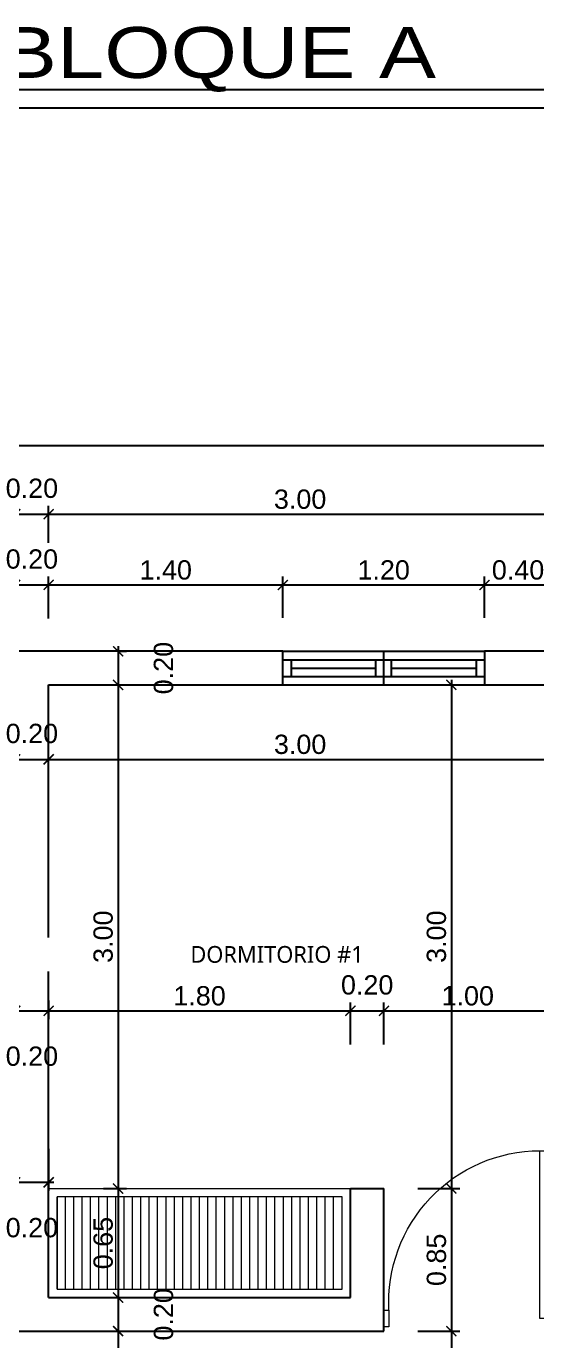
# Model space of a CAD drawing. Header units: feet. Extents: x -417 to 46, y -646 to -218.
# Drawn here: x -95.65 to -92.6, y -303.17 to -295.33 of the extents above; entities that cross this region are included whole.
import ezdxf

# ---------------------------------------------------------------- set-up
doc = ezdxf.new("R2010")
doc.units = ezdxf.units.FT
doc.header["$MEASUREMENT"] = 0
for name, color, linetype, lineweight in [('A-WALL', 4, 'Continuous', 25), ('closet', 8, 'Continuous', 5), ('DIM-COTAS', 1, 'Continuous', 5), ('puertas', 8, 'Continuous', 9), ('TXT', 2, 'Continuous', 9)]:
    doc.layers.add(name, color=color, linetype=linetype, lineweight=lineweight)
for name, color, linetype in [('DIM', 10, 'Continuous'), ('PERT-VENT', 2, 'Continuous'), ('textos', 7, 'Continuous'), ('TEXXT', 8, 'Continuous')]:
    doc.layers.add(name, color=color, linetype=linetype)
doc.styles.add('ads', font='trebuc.ttf', dxfattribs={"height": 0.14})
doc.styles.add('DAMIAN', font='arial.ttf', dxfattribs={"height": 0.12})
doc.styles.get("Standard").update_dxf_attribs({"font": 'arial.ttf', "height": 0.115})
doc.dimstyles.new('KEILY', dxfattribs={"dimtxt": 0.115, "dimasz": 0.06, "dimexe": 0.05, "dimexo": 0.2, "dimgap": 0.03, "dimtad": 1, "dimzin": 1, "dimdsep": 46, "dimtxsty": 'Standard', "dimblk": 'ARCHTICK', "dimcen": 2.5, "dimdle": 0.03, "dimclrd": 256, "dimclre": 256, "dimclrt": 7, "dimadec": 0, "dimazin": 0, "dimtfac": 1, "dimtmove": 2, "dimatfit": 3, "dimfxl": 0.2, "dimfxlon": 1, "dimtolj": 1, "dimtzin": 1, "dimarcsym": 0})

# ---------------------------------------------------------------- blocks, each defined once
blk = doc.blocks.new('A$C4D292AF4')
at = {"layer": 'puertas'}
for points in [[(0.03, 0.05), (0.07, 0.05), (0.07, 1.05), (0.03, 1.05)], [(0, 0), (0.03, 0), (0.03, 0.1), (0, 0.1)], [(0.97, 0), (1, 0), (1, 0.1), (0.97, 0.1)]]:
    blk.add_lwpolyline(points, close=True, dxfattribs=at)
blk.add_arc((0.0677, 0.1465), 0.9035, 357.04812, 89.85557, dxfattribs=at)
blk = doc.blocks.new('A$C72735B25')
at = {"layer": 'PERT-VENT', "extrusion": (-1.27878e-17, -1.31713e-15, -1)}
for p, q in [((0, 0), (0, 1.2032)), ((0.05, 0), (0.05, 1.2032)), ((0.15, 0), (0.15, 1.2032)), ((0.2, 0), (0.2, 1.2032)), ((0.1, 0.6483), (0.1, 1.1494)), ((0.15, 0.6483), (0.05, 0.6483)), ((0.2, 0.6016), (0, 0.6016)), ((0.15, 0.5549), (0.05, 0.5549)), ((0.1, 0.0499), (0.1, 0.5549)), ((0.05, 0.0499), (0.15, 0.0499))]:
    blk.add_line(p, q, dxfattribs=at)
at = {"layer": 'PERT-VENT', "extrusion": (-1.27878e-17, 1.31713e-15, -1)}
blk.add_line((0.05, 1.1533), (0.15, 1.1533), dxfattribs=at)
blk = doc.blocks.new('_ArchTick')
at = {"layer": 'DIM-COTAS', "color": 0, "const_width": 0.15}
blk.add_lwpolyline([(-0.5, -0.5), (0.5, 0.5)], dxfattribs=at)
blk = doc.blocks.new('*D767')
at = {"layer": 'Defpoints', "color": 0, "transparency": 16777216}
for p in [(-95.5143, -298.6612), (-95.7143, -299.057), (-95.5143, -299.257)]:
    blk.add_point(p, dxfattribs=at)
at = {"layer": 'DIM', "lineweight": -2, "transparency": 16777216}
for p, q in [((-95.7443, -298.6612), (-95.4843, -298.6612)), ((-95.7143, -298.857), (-95.7143, -298.6112)), ((-95.5143, -298.8612), (-95.5143, -298.6112))]:
    blk.add_line(p, q, dxfattribs=at)
at = {"layer": 'DIM', "lineweight": -2, "transparency": 16777216, "xscale": 0.06, "yscale": 0.06, "zscale": 0.06, "rotation": 180}
blk.add_blockref('_ArchTick', (-95.7143, -298.6612), dxfattribs=at)
at = {"layer": 'DIM', "lineweight": -2, "transparency": 16777216, "xscale": 0.06, "yscale": 0.06, "zscale": 0.06}
blk.add_blockref('_ArchTick', (-95.5143, -298.6612), dxfattribs=at)
at = {"layer": 'DIM', "color": 7, "transparency": 16777216, "insert": (-95.6143, -298.5075), "char_height": 0.115, "attachment_point": 5}
blk.add_mtext('\\A1;0.20', dxfattribs=at)
blk = doc.blocks.new('*D768')
at = {"layer": 'Defpoints', "color": 0, "transparency": 16777216}
for p in [(-94.1175, -298.6612), (-94.1175, -299.057), (-95.5143, -299.257)]:
    blk.add_point(p, dxfattribs=at)
at = {"layer": 'DIM', "lineweight": -2, "transparency": 16777216}
for p, q in [((-95.5443, -298.6612), (-94.0875, -298.6612)), ((-95.5143, -298.8612), (-95.5143, -298.6112)), ((-94.1175, -298.857), (-94.1175, -298.6112))]:
    blk.add_line(p, q, dxfattribs=at)
at = {"layer": 'DIM', "lineweight": -2, "transparency": 16777216, "xscale": 0.06, "yscale": 0.06, "zscale": 0.06, "rotation": 180}
blk.add_blockref('_ArchTick', (-95.5143, -298.6612), dxfattribs=at)
at = {"layer": 'DIM', "lineweight": -2, "transparency": 16777216, "xscale": 0.06, "yscale": 0.06, "zscale": 0.06}
blk.add_blockref('_ArchTick', (-94.1175, -298.6612), dxfattribs=at)
at = {"layer": 'DIM', "color": 7, "transparency": 16777216, "insert": (-94.8159, -298.5725), "char_height": 0.115, "attachment_point": 5}
blk.add_mtext('\\A1;1.40', dxfattribs=at)
blk = doc.blocks.new('*D665')
at = {"layer": 'Defpoints', "color": 0, "transparency": 16777216}
for p in [(-92.9143, -298.6612), (-94.1175, -299.057), (-92.9143, -299.057)]:
    blk.add_point(p, dxfattribs=at)
at = {"layer": 'DIM', "lineweight": -2, "transparency": 16777216}
for p, q in [((-94.1475, -298.6612), (-92.8843, -298.6612)), ((-94.1175, -298.857), (-94.1175, -298.6112)), ((-92.9143, -298.857), (-92.9143, -298.6112))]:
    blk.add_line(p, q, dxfattribs=at)
at = {"layer": 'DIM', "lineweight": -2, "transparency": 16777216, "xscale": 0.06, "yscale": 0.06, "zscale": 0.06, "rotation": 180}
blk.add_blockref('_ArchTick', (-94.1175, -298.6612), dxfattribs=at)
at = {"layer": 'DIM', "lineweight": -2, "transparency": 16777216, "xscale": 0.06, "yscale": 0.06, "zscale": 0.06}
blk.add_blockref('_ArchTick', (-92.9143, -298.6612), dxfattribs=at)
at = {"layer": 'DIM', "color": 7, "transparency": 16777216, "insert": (-93.5159, -298.5725), "char_height": 0.115, "attachment_point": 5}
blk.add_mtext('\\A1;1.20', dxfattribs=at)
blk = doc.blocks.new('*D666')
at = {"layer": 'Defpoints', "color": 0, "transparency": 16777216}
for p in [(-92.5143, -298.6612), (-92.9143, -299.057), (-92.5143, -299.257)]:
    blk.add_point(p, dxfattribs=at)
at = {"layer": 'DIM', "lineweight": -2, "transparency": 16777216}
for p, q in [((-92.9443, -298.6612), (-92.4843, -298.6612)), ((-92.9143, -298.857), (-92.9143, -298.6112)), ((-92.5143, -298.8612), (-92.5143, -298.6112))]:
    blk.add_line(p, q, dxfattribs=at)
at = {"layer": 'DIM', "lineweight": -2, "transparency": 16777216, "xscale": 0.06, "yscale": 0.06, "zscale": 0.06, "rotation": 180}
blk.add_blockref('_ArchTick', (-92.9143, -298.6612), dxfattribs=at)
at = {"layer": 'DIM', "lineweight": -2, "transparency": 16777216, "xscale": 0.06, "yscale": 0.06, "zscale": 0.06}
blk.add_blockref('_ArchTick', (-92.5143, -298.6612), dxfattribs=at)
at = {"layer": 'DIM', "color": 7, "transparency": 16777216, "insert": (-92.7143, -298.5725), "char_height": 0.115, "attachment_point": 5}
blk.add_mtext('\\A1;0.40', dxfattribs=at)
blk = doc.blocks.new('*D539')
at = {"layer": 'Defpoints', "color": 0, "transparency": 16777216}
for p in [(-95.5143, -298.2395), (-95.7143, -298.6112), (-95.5143, -298.6112)]:
    blk.add_point(p, dxfattribs=at)
at = {"layer": 'DIM', "lineweight": -2, "transparency": 16777216}
for p, q in [((-95.7143, -298.4112), (-95.7143, -298.1895)), ((-95.5143, -298.4112), (-95.5143, -298.1895)), ((-95.7443, -298.2395), (-95.4843, -298.2395))]:
    blk.add_line(p, q, dxfattribs=at)
at = {"layer": 'DIM', "lineweight": -2, "transparency": 16777216, "xscale": 0.06, "yscale": 0.06, "zscale": 0.06, "rotation": 180}
blk.add_blockref('_ArchTick', (-95.7143, -298.2395), dxfattribs=at)
at = {"layer": 'DIM', "lineweight": -2, "transparency": 16777216, "xscale": 0.06, "yscale": 0.06, "zscale": 0.06}
blk.add_blockref('_ArchTick', (-95.5143, -298.2395), dxfattribs=at)
at = {"layer": 'DIM', "color": 7, "transparency": 16777216, "insert": (-95.6143, -298.0858), "char_height": 0.115, "attachment_point": 5}
blk.add_mtext('\\A1;0.20', dxfattribs=at)
blk = doc.blocks.new('*D540')
at = {"layer": 'Defpoints', "color": 0, "transparency": 16777216}
for p in [(-92.5143, -298.2395), (-95.5143, -298.6112), (-92.5143, -298.6112)]:
    blk.add_point(p, dxfattribs=at)
at = {"layer": 'DIM', "lineweight": -2, "transparency": 16777216}
for p, q in [((-95.5143, -298.4112), (-95.5143, -298.1895)), ((-92.5143, -298.4112), (-92.5143, -298.1895)), ((-95.5443, -298.2395), (-92.4843, -298.2395))]:
    blk.add_line(p, q, dxfattribs=at)
at = {"layer": 'DIM', "lineweight": -2, "transparency": 16777216, "xscale": 0.06, "yscale": 0.06, "zscale": 0.06, "rotation": 180}
blk.add_blockref('_ArchTick', (-95.5143, -298.2395), dxfattribs=at)
at = {"layer": 'DIM', "lineweight": -2, "transparency": 16777216, "xscale": 0.06, "yscale": 0.06, "zscale": 0.06}
blk.add_blockref('_ArchTick', (-92.5143, -298.2395), dxfattribs=at)
at = {"layer": 'DIM', "color": 7, "transparency": 16777216, "insert": (-94.0143, -298.1508), "char_height": 0.115, "attachment_point": 5}
blk.add_mtext('\\A1;3.00', dxfattribs=at)
blk = doc.blocks.new('*D545')
at = {"layer": 'Defpoints', "color": 0, "transparency": 16777216}
for p in [(-88.4643, -297.8306), (-105.5643, -298.1895), (-88.4643, -298.1895)]:
    blk.add_point(p, dxfattribs=at)
at = {"layer": 'DIM', "lineweight": -2, "transparency": 16777216}
for p, q in [((-105.5643, -297.9895), (-105.5643, -297.7806)), ((-88.4643, -297.9895), (-88.4643, -297.7806)), ((-105.5943, -297.8306), (-88.4343, -297.8306))]:
    blk.add_line(p, q, dxfattribs=at)
at = {"layer": 'DIM', "lineweight": -2, "transparency": 16777216, "xscale": 0.06, "yscale": 0.06, "zscale": 0.06, "rotation": 180}
blk.add_blockref('_ArchTick', (-105.5643, -297.8306), dxfattribs=at)
at = {"layer": 'DIM', "lineweight": -2, "transparency": 16777216, "xscale": 0.06, "yscale": 0.06, "zscale": 0.06}
blk.add_blockref('_ArchTick', (-88.4643, -297.8306), dxfattribs=at)
at = {"layer": 'DIM', "color": 7, "transparency": 16777216, "insert": (-97.0143, -297.7419), "char_height": 0.115, "attachment_point": 5}
blk.add_mtext('\\A1;17.10', dxfattribs=at)
blk = doc.blocks.new('*D633')
at = {"layer": 'Defpoints', "color": 0, "transparency": 16777216}
for p in [(-95.5143, -299.7009), (-95.7143, -300.4308), (-95.5143, -300.4308)]:
    blk.add_point(p, dxfattribs=at)
at = {"layer": 'DIM', "lineweight": -2, "transparency": 16777216}
for p, q in [((-95.7443, -299.7009), (-95.4843, -299.7009)), ((-95.7143, -299.9009), (-95.7143, -299.6509)), ((-95.5143, -299.9009), (-95.5143, -299.6509))]:
    blk.add_line(p, q, dxfattribs=at)
at = {"layer": 'DIM', "lineweight": -2, "transparency": 16777216, "xscale": 0.06, "yscale": 0.06, "zscale": 0.06, "rotation": 180}
blk.add_blockref('_ArchTick', (-95.7143, -299.7009), dxfattribs=at)
at = {"layer": 'DIM', "lineweight": -2, "transparency": 16777216, "xscale": 0.06, "yscale": 0.06, "zscale": 0.06}
blk.add_blockref('_ArchTick', (-95.5143, -299.7009), dxfattribs=at)
at = {"layer": 'DIM', "color": 7, "transparency": 16777216, "insert": (-95.6143, -299.5472), "char_height": 0.115, "attachment_point": 5}
blk.add_mtext('\\A1;0.20', dxfattribs=at)
blk = doc.blocks.new('*D634')
at = {"layer": 'Defpoints', "color": 0, "transparency": 16777216}
for p in [(-92.5143, -299.7009), (-92.5143, -300.3749), (-95.5143, -300.4308)]:
    blk.add_point(p, dxfattribs=at)
at = {"layer": 'DIM', "lineweight": -2, "transparency": 16777216}
for p, q in [((-95.5443, -299.7009), (-92.4843, -299.7009)), ((-95.5143, -299.9009), (-95.5143, -299.6509)), ((-92.5143, -299.9009), (-92.5143, -299.6509))]:
    blk.add_line(p, q, dxfattribs=at)
at = {"layer": 'DIM', "lineweight": -2, "transparency": 16777216, "xscale": 0.06, "yscale": 0.06, "zscale": 0.06, "rotation": 180}
blk.add_blockref('_ArchTick', (-95.5143, -299.7009), dxfattribs=at)
at = {"layer": 'DIM', "lineweight": -2, "transparency": 16777216, "xscale": 0.06, "yscale": 0.06, "zscale": 0.06}
blk.add_blockref('_ArchTick', (-92.5143, -299.7009), dxfattribs=at)
at = {"layer": 'DIM', "color": 7, "transparency": 16777216, "insert": (-94.0143, -299.6121), "char_height": 0.115, "attachment_point": 5}
blk.add_mtext('\\A1;3.00', dxfattribs=at)
blk = doc.blocks.new('*D679')
at = {"layer": 'Defpoints', "color": 0, "transparency": 16777216}
for p in [(-95.5143, -300.9381), (-95.7143, -300.957), (-95.5143, -301.1999)]:
    blk.add_point(p, dxfattribs=at)
at = {"layer": 'DIM', "lineweight": -2, "transparency": 16777216}
for p, q in [((-95.7143, -301.157), (-95.7143, -301.2499)), ((-95.5143, -301.1381), (-95.5143, -301.2499)), ((-95.7443, -301.1999), (-95.4843, -301.1999))]:
    blk.add_line(p, q, dxfattribs=at)
at = {"layer": 'DIM', "lineweight": -2, "transparency": 16777216, "xscale": 0.06, "yscale": 0.06, "zscale": 0.06, "rotation": 180}
blk.add_blockref('_ArchTick', (-95.7143, -301.1999), dxfattribs=at)
at = {"layer": 'DIM', "lineweight": -2, "transparency": 16777216, "xscale": 0.06, "yscale": 0.06, "zscale": 0.06}
blk.add_blockref('_ArchTick', (-95.5143, -301.1999), dxfattribs=at)
at = {"layer": 'DIM', "color": 7, "transparency": 16777216, "insert": (-95.6143, -301.4711), "char_height": 0.115, "attachment_point": 5}
blk.add_mtext('\\A1;0.20', dxfattribs=at)
blk = doc.blocks.new('*D680')
at = {"layer": 'Defpoints', "color": 0, "transparency": 16777216}
for p in [(-95.5143, -300.9381), (-93.7143, -301.1999), (-93.7143, -302.2594)]:
    blk.add_point(p, dxfattribs=at)
at = {"layer": 'DIM', "lineweight": -2, "transparency": 16777216}
for p, q in [((-95.5143, -301.1381), (-95.5143, -301.2499)), ((-93.7143, -301.3999), (-93.7143, -301.1499)), ((-95.5443, -301.1999), (-93.6843, -301.1999))]:
    blk.add_line(p, q, dxfattribs=at)
at = {"layer": 'DIM', "lineweight": -2, "transparency": 16777216, "xscale": 0.06, "yscale": 0.06, "zscale": 0.06, "rotation": 180}
blk.add_blockref('_ArchTick', (-95.5143, -301.1999), dxfattribs=at)
at = {"layer": 'DIM', "lineweight": -2, "transparency": 16777216, "xscale": 0.06, "yscale": 0.06, "zscale": 0.06}
blk.add_blockref('_ArchTick', (-93.7143, -301.1999), dxfattribs=at)
at = {"layer": 'DIM', "color": 7, "transparency": 16777216, "insert": (-94.6143, -301.1112), "char_height": 0.115, "attachment_point": 5}
blk.add_mtext('\\A1;1.80', dxfattribs=at)
blk = doc.blocks.new('*D681')
at = {"layer": 'Defpoints', "color": 0, "transparency": 16777216}
for p in [(-93.5143, -301.1999), (-93.7143, -302.2594), (-93.5143, -302.2594)]:
    blk.add_point(p, dxfattribs=at)
at = {"layer": 'DIM', "lineweight": -2, "transparency": 16777216}
for p, q in [((-93.7143, -301.3999), (-93.7143, -301.1499)), ((-93.5143, -301.3999), (-93.5143, -301.1499)), ((-93.7443, -301.1999), (-93.4843, -301.1999))]:
    blk.add_line(p, q, dxfattribs=at)
at = {"layer": 'DIM', "lineweight": -2, "transparency": 16777216, "xscale": 0.06, "yscale": 0.06, "zscale": 0.06, "rotation": 180}
blk.add_blockref('_ArchTick', (-93.7143, -301.1999), dxfattribs=at)
at = {"layer": 'DIM', "lineweight": -2, "transparency": 16777216, "xscale": 0.06, "yscale": 0.06, "zscale": 0.06}
blk.add_blockref('_ArchTick', (-93.5143, -301.1999), dxfattribs=at)
at = {"layer": 'DIM', "color": 7, "transparency": 16777216, "insert": (-93.6143, -301.0462), "char_height": 0.115, "attachment_point": 5}
blk.add_mtext('\\A1;0.20', dxfattribs=at)
blk = doc.blocks.new('*D682')
at = {"layer": 'Defpoints', "color": 0, "transparency": 16777216}
for p in [(-92.5143, -301.1999), (-92.5143, -301.407), (-93.5143, -302.2594)]:
    blk.add_point(p, dxfattribs=at)
at = {"layer": 'DIM', "lineweight": -2, "transparency": 16777216}
for p, q in [((-93.5143, -301.3999), (-93.5143, -301.1499)), ((-92.5143, -301.207), (-92.5143, -301.1499)), ((-93.5443, -301.1999), (-92.4843, -301.1999))]:
    blk.add_line(p, q, dxfattribs=at)
at = {"layer": 'DIM', "lineweight": -2, "transparency": 16777216, "xscale": 0.06, "yscale": 0.06, "zscale": 0.06, "rotation": 180}
blk.add_blockref('_ArchTick', (-93.5143, -301.1999), dxfattribs=at)
at = {"layer": 'DIM', "lineweight": -2, "transparency": 16777216, "xscale": 0.06, "yscale": 0.06, "zscale": 0.06}
blk.add_blockref('_ArchTick', (-92.5143, -301.1999), dxfattribs=at)
at = {"layer": 'DIM', "color": 7, "transparency": 16777216, "insert": (-93.0143, -301.1112), "char_height": 0.115, "attachment_point": 5}
blk.add_mtext('\\A1;1.00', dxfattribs=at)
blk = doc.blocks.new('*D697')
at = {"layer": 'Defpoints', "color": 0, "transparency": 16777216}
for p in [(-95.7143, -301.807), (-95.5143, -301.816), (-95.5143, -302.2221)]:
    blk.add_point(p, dxfattribs=at)
at = {"layer": 'DIM', "lineweight": -2, "transparency": 16777216}
for p, q in [((-95.7143, -302.0221), (-95.7143, -302.2721)), ((-95.5143, -302.0221), (-95.5143, -302.2721)), ((-95.7443, -302.2221), (-95.4843, -302.2221))]:
    blk.add_line(p, q, dxfattribs=at)
at = {"layer": 'DIM', "lineweight": -2, "transparency": 16777216, "xscale": 0.06, "yscale": 0.06, "zscale": 0.06, "rotation": 180}
blk.add_blockref('_ArchTick', (-95.7143, -302.2221), dxfattribs=at)
at = {"layer": 'DIM', "lineweight": -2, "transparency": 16777216, "xscale": 0.06, "yscale": 0.06, "zscale": 0.06}
blk.add_blockref('_ArchTick', (-95.5143, -302.2221), dxfattribs=at)
at = {"layer": 'DIM', "color": 7, "transparency": 16777216, "insert": (-95.6143, -302.4932), "char_height": 0.115, "attachment_point": 5}
blk.add_mtext('\\A1;0.20', dxfattribs=at)
blk = doc.blocks.new('*D586')
at = {"layer": 'Defpoints', "color": 0, "transparency": 16777216}
for p in [(-95.2671, -299.057), (-95.2671, -299.257), (-95.1002, -299.257)]:
    blk.add_point(p, dxfattribs=at)
at = {"layer": 'DIM', "lineweight": -2, "transparency": 16777216}
for p, q in [((-95.1002, -299.027), (-95.1002, -299.287)), ((-95.1002, -299.057), (-95.0502, -299.057)), ((-95.1002, -299.257), (-95.0502, -299.257))]:
    blk.add_line(p, q, dxfattribs=at)
at = {"layer": 'DIM', "lineweight": -2, "transparency": 16777216, "xscale": 0.06, "yscale": 0.06, "zscale": 0.06}
for p, rotation in [((-95.1002, -299.057), 90), ((-95.1002, -299.257), 270)]:
    blk.add_blockref('_ArchTick', p, dxfattribs=dict(at, rotation=rotation))
at = {"layer": 'DIM', "color": 7, "transparency": 16777216, "insert": (-94.829, -299.157), "char_height": 0.115, "attachment_point": 5, "rotation": 90}
blk.add_mtext('\\A1;0.20', dxfattribs=at)
blk = doc.blocks.new('*D587')
at = {"layer": 'Defpoints', "color": 0, "transparency": 16777216}
for p in [(-95.2671, -299.257), (-95.3876, -302.2594), (-95.1002, -302.2594)]:
    blk.add_point(p, dxfattribs=at)
at = {"layer": 'DIM', "lineweight": -2, "transparency": 16777216}
for p, q in [((-95.1002, -299.227), (-95.1002, -302.2894)), ((-95.1002, -299.257), (-95.0502, -299.257)), ((-95.1876, -302.2594), (-95.0502, -302.2594))]:
    blk.add_line(p, q, dxfattribs=at)
at = {"layer": 'DIM', "lineweight": -2, "transparency": 16777216, "xscale": 0.06, "yscale": 0.06, "zscale": 0.06}
for p, rotation in [((-95.1002, -299.257), 90), ((-95.1002, -302.2594), 270)]:
    blk.add_blockref('_ArchTick', p, dxfattribs=dict(at, rotation=rotation))
at = {"layer": 'DIM', "color": 7, "transparency": 16777216, "insert": (-95.1889, -300.7582), "char_height": 0.115, "attachment_point": 5, "rotation": 90}
blk.add_mtext('\\A1;3.00', dxfattribs=at)
blk = doc.blocks.new('*D588')
at = {"layer": 'Defpoints', "color": 0, "transparency": 16777216}
for p in [(-95.3876, -302.2594), (-95.5143, -302.9094), (-95.1002, -302.9094)]:
    blk.add_point(p, dxfattribs=at)
at = {"layer": 'DIM', "lineweight": -2, "transparency": 16777216}
for p, q in [((-95.1876, -302.2594), (-95.0502, -302.2594)), ((-95.1002, -302.2294), (-95.1002, -302.9394)), ((-95.3002, -302.9094), (-95.0502, -302.9094))]:
    blk.add_line(p, q, dxfattribs=at)
at = {"layer": 'DIM', "lineweight": -2, "transparency": 16777216, "xscale": 0.06, "yscale": 0.06, "zscale": 0.06}
for p, rotation in [((-95.1002, -302.2594), 90), ((-95.1002, -302.9094), 270)]:
    blk.add_blockref('_ArchTick', p, dxfattribs=dict(at, rotation=rotation))
at = {"layer": 'DIM', "color": 7, "transparency": 16777216, "insert": (-95.1889, -302.5844), "char_height": 0.115, "attachment_point": 5, "rotation": 90}
blk.add_mtext('\\A1;0.65', dxfattribs=at)
blk = doc.blocks.new('*D589')
at = {"layer": 'Defpoints', "color": 0, "transparency": 16777216}
for p in [(-95.5143, -302.9094), (-95.517, -303.1094), (-95.1002, -303.1094)]:
    blk.add_point(p, dxfattribs=at)
at = {"layer": 'DIM', "lineweight": -2, "transparency": 16777216}
for p, q in [((-95.3002, -302.9094), (-95.0502, -302.9094)), ((-95.1002, -302.8794), (-95.1002, -303.1394)), ((-95.3002, -303.1094), (-95.0502, -303.1094))]:
    blk.add_line(p, q, dxfattribs=at)
at = {"layer": 'DIM', "lineweight": -2, "transparency": 16777216, "xscale": 0.06, "yscale": 0.06, "zscale": 0.06}
for p, rotation in [((-95.1002, -302.9094), 90), ((-95.1002, -303.1094), 270)]:
    blk.add_blockref('_ArchTick', p, dxfattribs=dict(at, rotation=rotation))
at = {"layer": 'DIM', "color": 7, "transparency": 16777216, "insert": (-94.829, -303.0094), "char_height": 0.115, "attachment_point": 5, "rotation": 90}
blk.add_mtext('\\A1;0.20', dxfattribs=at)
blk = doc.blocks.new('*D590')
at = {"layer": 'Defpoints', "color": 0, "transparency": 16777216}
for p in [(-95.517, -303.1094), (-95.5143, -304.557), (-95.1002, -304.557)]:
    blk.add_point(p, dxfattribs=at)
at = {"layer": 'DIM', "lineweight": -2, "transparency": 16777216}
for p, q in [((-95.3002, -303.1094), (-95.0502, -303.1094)), ((-95.1002, -303.0794), (-95.1002, -304.587)), ((-95.3002, -304.557), (-95.0502, -304.557))]:
    blk.add_line(p, q, dxfattribs=at)
at = {"layer": 'DIM', "lineweight": -2, "transparency": 16777216, "xscale": 0.06, "yscale": 0.06, "zscale": 0.06}
for p, rotation in [((-95.1002, -303.1094), 90), ((-95.1002, -304.557), 270)]:
    blk.add_blockref('_ArchTick', p, dxfattribs=dict(at, rotation=rotation))
at = {"layer": 'DIM', "color": 7, "transparency": 16777216, "insert": (-95.1889, -303.8332), "char_height": 0.115, "attachment_point": 5, "rotation": 90}
blk.add_mtext('\\A1;1.45', dxfattribs=at)
blk = doc.blocks.new('*D594')
at = {"layer": 'Defpoints', "color": 0, "transparency": 16777216}
for p in [(-93.5159, -299.257), (-93.5143, -302.2594), (-93.1121, -302.2594)]:
    blk.add_point(p, dxfattribs=at)
at = {"layer": 'DIM', "lineweight": -2, "transparency": 16777216}
for p, q in [((-93.1121, -299.227), (-93.1121, -302.2894)), ((-93.3121, -299.257), (-93.0621, -299.257)), ((-93.3121, -302.2594), (-93.0621, -302.2594))]:
    blk.add_line(p, q, dxfattribs=at)
at = {"layer": 'DIM', "lineweight": -2, "transparency": 16777216, "xscale": 0.06, "yscale": 0.06, "zscale": 0.06}
for p, rotation in [((-93.1121, -299.257), 90), ((-93.1121, -302.2594), 270)]:
    blk.add_blockref('_ArchTick', p, dxfattribs=dict(at, rotation=rotation))
at = {"layer": 'DIM', "color": 7, "transparency": 16777216, "insert": (-93.2008, -300.7582), "char_height": 0.115, "attachment_point": 5, "rotation": 90}
blk.add_mtext('\\A1;3.00', dxfattribs=at)
blk = doc.blocks.new('*D595')
at = {"layer": 'Defpoints', "color": 0, "transparency": 16777216}
for p in [(-93.5143, -302.2594), (-93.5143, -303.1094), (-93.1121, -303.1094)]:
    blk.add_point(p, dxfattribs=at)
at = {"layer": 'DIM', "lineweight": -2, "transparency": 16777216}
for p, q in [((-93.3121, -302.2594), (-93.0621, -302.2594)), ((-93.1121, -302.2294), (-93.1121, -303.1394)), ((-93.3121, -303.1094), (-93.0621, -303.1094))]:
    blk.add_line(p, q, dxfattribs=at)
at = {"layer": 'DIM', "lineweight": -2, "transparency": 16777216, "xscale": 0.06, "yscale": 0.06, "zscale": 0.06}
for p, rotation in [((-93.1121, -302.2594), 90), ((-93.1121, -303.1094), 270)]:
    blk.add_blockref('_ArchTick', p, dxfattribs=dict(at, rotation=rotation))
at = {"layer": 'DIM', "color": 7, "transparency": 16777216, "insert": (-93.2008, -302.6844), "char_height": 0.115, "attachment_point": 5, "rotation": 90}
blk.add_mtext('\\A1;0.85', dxfattribs=at)
blk = doc.blocks.new('*D596')
at = {"layer": 'Defpoints', "color": 0, "transparency": 16777216}
for p in [(-93.5143, -303.1094), (-93.1121, -309.157), (-92.7745, -309.157)]:
    blk.add_point(p, dxfattribs=at)
at = {"layer": 'DIM', "lineweight": -2, "transparency": 16777216}
for p, q in [((-93.3121, -303.1094), (-93.0621, -303.1094)), ((-93.1121, -303.0794), (-93.1121, -309.187)), ((-92.9745, -309.157), (-93.1621, -309.157))]:
    blk.add_line(p, q, dxfattribs=at)
at = {"layer": 'DIM', "lineweight": -2, "transparency": 16777216, "xscale": 0.06, "yscale": 0.06, "zscale": 0.06}
for p, rotation in [((-93.1121, -303.1094), 90), ((-93.1121, -309.157), 270)]:
    blk.add_blockref('_ArchTick', p, dxfattribs=dict(at, rotation=rotation))
at = {"layer": 'DIM', "color": 7, "transparency": 16777216, "insert": (-93.2008, -306.1332), "char_height": 0.115, "attachment_point": 5, "rotation": 90}
blk.add_mtext('\\A1;6.05', dxfattribs=at)

msp = doc.modelspace()

# ---------------------------------------------------------------- hatches: boundary and pattern name
at = {"layer": 'closet'}
h = msp.add_hatch(dxfattribs=at)
h.set_pattern_fill('ANSI31', color=256, scale=0.4, angle=45, style=0)
h.set_pattern_definition([(90, (-95.46431, -302.85936), (-0.05, 7e-18), [])])
h.paths.add_polyline_path([(-95.4643, -302.8594), (-93.7643, -302.8594), (-93.7643, -302.3094), (-95.4643, -302.3094)])

# ---------------------------------------------------------------- linework, layer by layer
at = {"layer": 'A-WALL'}
for p, q in [((-94.1175, -299.057), (-95.7143, -299.057)), ((-91.9143, -299.057), (-92.9143, -299.057)), ((-95.5143, -302.9094), (-95.5143, -299.257)), ((-95.5143, -299.257), (-94.1175, -299.257)), ((-92.9143, -299.257), (-92.5143, -299.257)), ((-93.7143, -302.9094), (-93.7143, -302.2594)), ((-93.7143, -302.2594), (-93.5143, -302.2594)), ((-93.5143, -303.1094), (-93.5143, -302.2594)), ((-95.5143, -302.9094), (-93.7143, -302.9094)), ((-95.7143, -303.1094), (-93.5143, -303.1094))]:
    msp.add_line(p, q, dxfattribs=at)
at = {"layer": 'A-WALL', "extrusion": (-6.28888e-16, -1.94037e-15, -1)}
for p, q in [((-94.1175, -299.257), (-94.1175, -299.057)), ((-92.9143, -299.057), (-92.9143, -299.257))]:
    msp.add_line(p, q, dxfattribs=at)
at = {"layer": 'closet'}
msp.add_line((-95.5143, -302.2594), (-93.7143, -302.2594), dxfattribs=at)
msp.add_lwpolyline([(-95.4643, -302.8594), (-93.7643, -302.8594), (-93.7643, -302.3094), (-95.4643, -302.3094)], close=True, dxfattribs=at)
at = {"layer": 'TEXXT', "color": 4}
msp.add_line((-105.0639, -295.7082), (-92.1199, -295.7082), dxfattribs=at)
at = {"layer": 'TEXXT', "color": 3}
msp.add_line((-105.0639, -295.8172), (-91.9962, -295.8172), dxfattribs=at)

# ---------------------------------------------------------------- block references
at = {"rotation": 270}
msp.add_blockref('A$C72735B25', (-94.1175, -299.057), dxfattribs=at)
at = {"layer": 'puertas', "extrusion": (-6.28888e-16, -1.94037e-15, -1), "xscale": 1.000288939019299, "yscale": 1.000288939019299, "zscale": 1.000288939019299}
msp.add_blockref('A$C4D292AF4', (92.514, -303.0844), dxfattribs=at)

# ---------------------------------------------------------------- texts
at = {"layer": 'textos', "color": 7, "style": 'DAMIAN', "width": 1.2}
msp.add_text('PLANTA DIMENSIONADA 1ER. NIVEL, BLOQUE A', height=0.303465, dxfattribs=at).set_placement((-105.0194, -295.6391))

# ---------------------------------------------------------------- dimensions: what is measured, and where the dimension line sits
at = {"layer": 'DIM'}
for base, p1, p2, picture, middle in [((-88.4643, -297.8306), (-105.5643, -298.1895), (-88.4643, -298.1895), '*D545', (-97.0143, -297.7419)), ((-95.5143, -298.2395), (-95.7143, -298.6112), (-95.5143, -298.6112), '*D539', (-95.6143, -298.0858)), ((-92.5143, -298.2395), (-95.5143, -298.6112), (-92.5143, -298.6112), '*D540', (-94.0143, -298.1508)), ((-95.5143, -298.6612), (-95.7143, -299.057), (-95.5143, -299.257), '*D767', (-95.6143, -298.5075)), ((-94.1175, -298.6612), (-95.5143, -299.257), (-94.1175, -299.057), '*D768', (-94.8159, -298.5725)), ((-92.9143, -298.6612), (-94.1175, -299.057), (-92.9143, -299.057), '*D665', (-93.5159, -298.5725)), ((-92.5143, -298.6612), (-92.9143, -299.057), (-92.5143, -299.257), '*D666', (-92.7143, -298.5725)), ((-95.5143, -299.7009), (-95.7143, -300.4308), (-95.5143, -300.4308), '*D633', (-95.6143, -299.5472)), ((-92.5143, -299.7009), (-95.5143, -300.4308), (-92.5143, -300.3749), '*D634', (-94.0143, -299.6121)), ((-92.5143, -301.1999), (-93.5143, -302.2594), (-92.5143, -301.407), '*D682', (-93.0143, -301.1112)), ((-95.5143, -302.2221), (-95.7143, -301.807), (-95.5143, -301.816), '*D697', (-95.6143, -302.4932))]:
    dim = msp.add_linear_dim(base=base, p1=p1, p2=p2, dimstyle='KEILY', dxfattribs=at)
    dim.commit()
    dim.dimension.update_dxf_attribs({"geometry": picture, "text_midpoint": middle})
for base, p1, p2, picture, middle in [((-95.1002, -299.257), (-95.2671, -299.057), (-95.2671, -299.257), '*D586', (-94.829, -299.157)), ((-95.1002, -302.9094), (-95.3876, -302.2594), (-95.5143, -302.9094), '*D588', (-95.1889, -302.5844)), ((-93.1121, -303.1094), (-93.5143, -302.2594), (-93.5143, -303.1094), '*D595', (-93.2008, -302.6844)), ((-95.1002, -303.1094), (-95.5143, -302.9094), (-95.517, -303.1094), '*D589', (-94.829, -303.0094)), ((-95.1002, -304.557), (-95.517, -303.1094), (-95.5143, -304.557), '*D590', (-95.1889, -303.8332)), ((-93.1121, -309.157), (-93.5143, -303.1094), (-92.7745, -309.157), '*D596', (-93.2008, -306.1332))]:
    dim = msp.add_linear_dim(base=base, p1=p1, p2=p2, angle=90, dimstyle='KEILY', dxfattribs=at)
    dim.commit()
    dim.dimension.update_dxf_attribs({"geometry": picture, "text_midpoint": middle})

# ---------------------------------------------------------------- next in the draw order: texts
at = {"layer": 'TXT', "insert": (-94.152, -300.8138), "char_height": 0.1, "width": 2.688, "attachment_point": 2, "style": 'ads', "bg_fill": 2}
msp.add_mtext('DORMITORIO #1', dxfattribs=at)

# ---------------------------------------------------------------- next in the draw order: dimensions: what is measured, and where the dimension line sits
at = {"layer": 'DIM'}
for base, p1, p2, picture, middle in [((-95.1002, -302.2594), (-95.2671, -299.257), (-95.3876, -302.2594), '*D587', (-95.1889, -300.7582)), ((-93.1121, -302.2594), (-93.5159, -299.257), (-93.5143, -302.2594), '*D594', (-93.2008, -300.7582))]:
    dim = msp.add_linear_dim(base=base, p1=p1, p2=p2, angle=90, dimstyle='KEILY', dxfattribs=at)
    dim.commit()
    dim.dimension.update_dxf_attribs({"geometry": picture, "text_midpoint": middle})
for base, p1, p2, picture, middle in [((-95.5143, -301.1999), (-95.7143, -300.957), (-95.5143, -300.9381), '*D679', (-95.6143, -301.4711)), ((-93.7143, -301.1999), (-95.5143, -300.9381), (-93.7143, -302.2594), '*D680', (-94.6143, -301.1112)), ((-93.5143, -301.1999), (-93.7143, -302.2594), (-93.5143, -302.2594), '*D681', (-93.6143, -301.0462))]:
    dim = msp.add_linear_dim(base=base, p1=p1, p2=p2, dimstyle='KEILY', dxfattribs=at)
    dim.commit()
    dim.dimension.update_dxf_attribs({"geometry": picture, "text_midpoint": middle})

doc.saveas('drawing.dxf')
